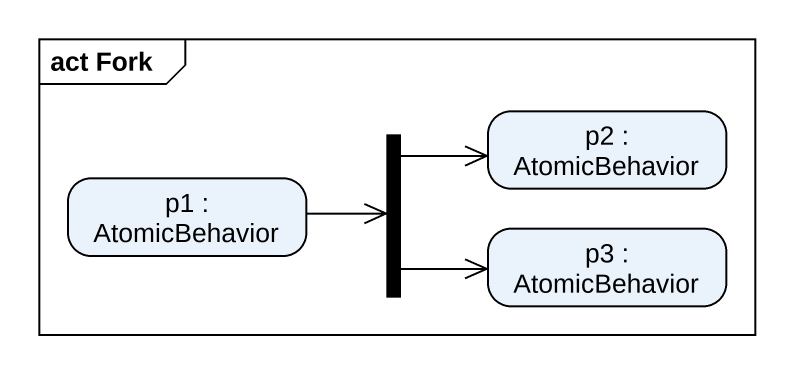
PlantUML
@startuml
mainframe act Fork
hide empty description
state "p2 : AtomicBehavior" as p2
state "p1 : AtomicBehavior" as p1
state fork1 <<fork>>
state "p3 : AtomicBehavior" as p3
p1 -right-> fork1
fork1 -right-> p2
fork1 -right-> p3
@enduml
